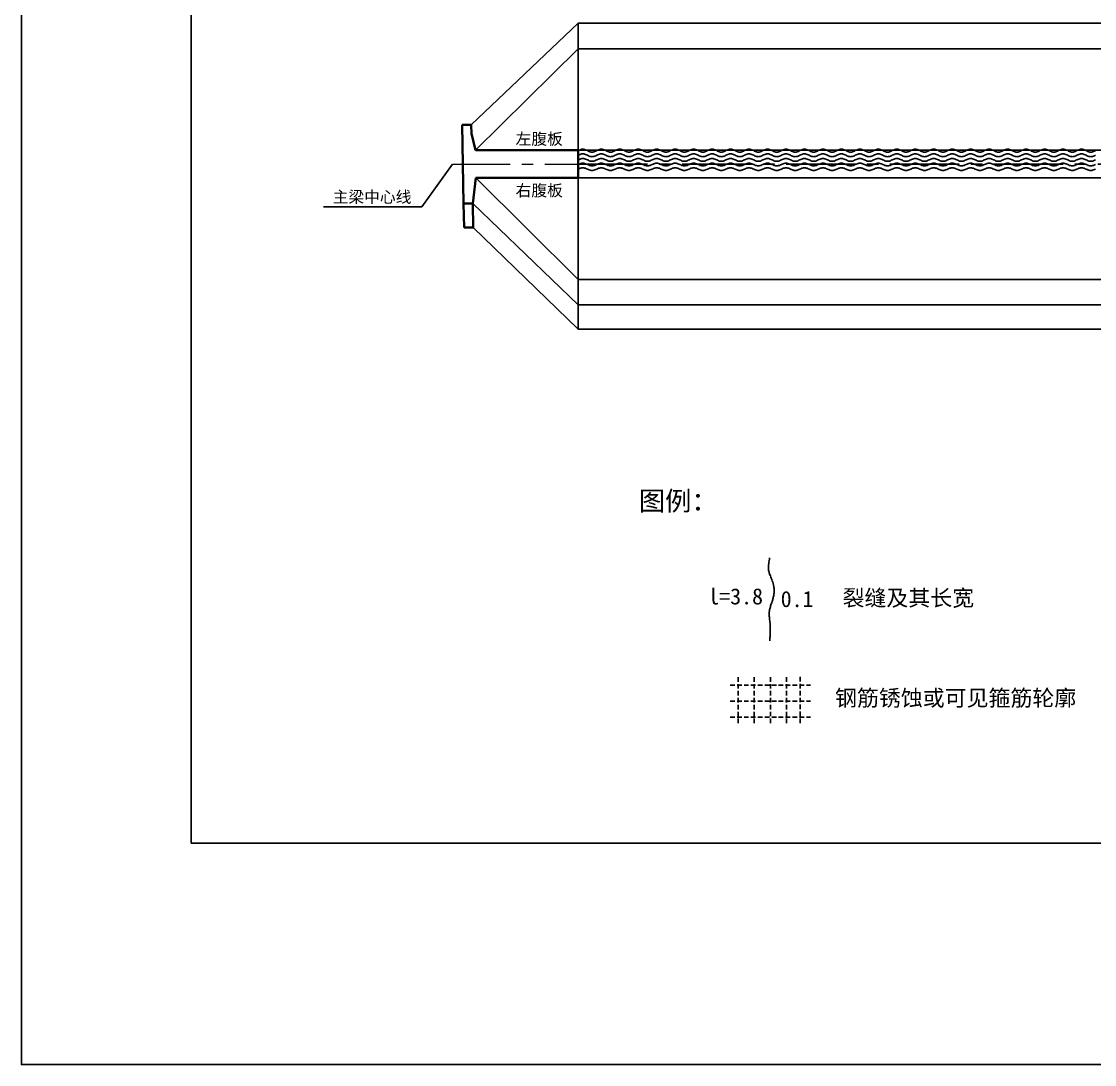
# Model space of a CAD drawing. Header units: millimetres. Extents: x -37 to 615, y -48 to 413.
# Drawn here: x -36.8 to 195.6, y -47.9 to 178 of the extents above; entities that cross this region are included whole.
import ezdxf

# ---------------------------------------------------------------- set-up
doc = ezdxf.new("R2010")
doc.units = ezdxf.units.MM
for name, pattern in [('CENTER', [2, 1.25, -0.25, 0.25, -0.25]), ('CENTER2', [1.125, 0.75, -0.125, 0.125, -0.125]), ('DASHED', [0.75, 0.5, -0.25])]:
    doc.linetypes.add(name, pattern=pattern)
doc.layers.add('图层1', color=7, linetype='Continuous')
doc.layers.add('轮廓', color=3, linetype='Continuous')
doc.layers.add('虚线', color=7, linetype='Continuous', lineweight=30)
doc.styles.get("Standard").update_dxf_attribs({"font": ''})
doc.styles.get('Standard').set_extended_font_data('SimSun')

msp = doc.modelspace()

# ---------------------------------------------------------------- linework, layer by layer
at = {"color": 0, "linetype": 'ByBlock'}
for p, q in [((0, 0), (0, 364.85)), ((529.17, 0), (0, 0))]:
    msp.add_line(p, q, dxfattribs=at)
at = {"color": 0}
for p, q in [((60.65, 155.59), (83.82, 177.59)), ((83.82, 177.59), (83.82, 111.34)), ((83.82, 177.59), (483.82, 177.59)), ((61.57, 150.08), (83.82, 172.09)), ((83.82, 172.09), (483.82, 172.09)), ((83.82, 150.09), (483.82, 150.09)), ((56.57, 147.09), (49.96, 137.83)), ((61.64, 144.09), (83.82, 122.09)), ((83.82, 144.09), (483.82, 144.09)), ((49.96, 137.83), (28.63, 137.83)), ((60.99, 138.59), (83.82, 116.59)), ((61.09, 133.34), (83.82, 111.34)), ((83.82, 122.09), (483.82, 122.09)), ((83.82, 116.59), (483.82, 116.59)), ((83.82, 111.34), (483.82, 111.34))]:
    msp.add_line(p, q, dxfattribs=at)
at = {"color": 1, "linetype": 'CENTER2', "ltscale": 20}
msp.add_line((83.82, 147.09), (483.82, 147.09), dxfattribs=at)
at = {"color": 1, "linetype": 'DASHED', "ltscale": 2}
for p, q in [((118.45, 35.99), (118.45, 25.55)), ((118.45, 35.99), (118.45, 25.55)), ((121.93, 35.99), (121.93, 25.55)), ((121.93, 35.99), (121.93, 25.55)), ((125.41, 35.99), (125.41, 25.55)), ((125.41, 35.99), (125.41, 25.55)), ((128.89, 35.99), (128.89, 25.55)), ((128.89, 35.99), (128.89, 25.55)), ((131.87, 36.02), (131.87, 25.57)), ((131.87, 36.02), (131.87, 25.57)), ((116.71, 34.25), (134.11, 34.25)), ((116.71, 34.25), (134.11, 34.25)), ((116.71, 30.77), (134.11, 30.77)), ((116.71, 30.77), (134.11, 30.77)), ((116.71, 27.29), (134.11, 27.29)), ((116.71, 27.29), (134.11, 27.29))]:
    msp.add_line(p, q, dxfattribs=at)
at = {"color": 3, "linetype": 'ByBlock'}
msp.add_lwpolyline([(-36.77, 413.19), (615.38, 413.19), (615.38, -47.93), (-36.77, -47.93)], close=True, dxfattribs=at)
at = {"color": 7}
for points in [[(83.8, 150), (84, 150.09), (84.2, 150.18), (84.4, 150.24), (84.6, 150.29), (84.8, 150.3), (85, 150.29), (85.2, 150.24), (85.4, 150.18), (85.6, 150.09), (85.8, 150), (86, 149.91), (86.2, 149.82), (86.4, 149.76), (86.6, 149.71), (86.8, 149.7), (87, 149.71), (87.2, 149.76), (87.4, 149.82), (87.6, 149.91), (87.8, 150), (88, 150.09), (88.2, 150.18), (88.4, 150.24), (88.6, 150.29), (88.8, 150.3), (89, 150.29), (89.2, 150.24), (89.4, 150.18), (89.6, 150.09), (89.8, 150), (90, 149.91), (90.2, 149.82), (90.4, 149.76), (90.6, 149.71), (90.8, 149.7), (91, 149.71), (91.2, 149.76), (91.4, 149.82), (91.6, 149.91), (91.8, 150), (92, 150.09), (92.2, 150.18), (92.4, 150.24), (92.6, 150.29), (92.8, 150.3), (93, 150.29), (93.2, 150.24), (93.4, 150.18), (93.6, 150.09), (93.8, 150), (94, 149.91), (94.2, 149.82), (94.4, 149.76), (94.6, 149.71), (94.8, 149.7), (95, 149.71), (95.2, 149.76), (95.4, 149.82), (95.6, 149.91), (95.8, 150), (96, 150.09), (96.2, 150.18), (96.4, 150.24), (96.6, 150.29), (96.8, 150.3), (97, 150.29), (97.2, 150.24), (97.4, 150.18), (97.6, 150.09), (97.8, 150), (98, 149.91), (98.2, 149.82), (98.4, 149.76), (98.6, 149.71), (98.8, 149.7), (99, 149.71), (99.2, 149.76), (99.4, 149.82), (99.6, 149.91), (99.8, 150), (100, 150.09), (100.2, 150.18), (100.4, 150.24), (100.6, 150.29), (100.8, 150.3), (101, 150.29), (101.2, 150.24), (101.4, 150.18), (101.6, 150.09), (101.8, 150), (102, 149.91), (102.2, 149.82), (102.4, 149.76), (102.6, 149.71), (102.8, 149.7), (103, 149.71), (103.2, 149.76), (103.4, 149.82), (103.6, 149.91), (103.8, 150), (104, 150.09), (104.2, 150.18), (104.4, 150.24), (104.6, 150.29), (104.8, 150.3), (105, 150.29), (105.2, 150.24), (105.4, 150.18), (105.6, 150.09), (105.8, 150), (106, 149.91), (106.2, 149.82), (106.4, 149.76), (106.6, 149.71), (106.8, 149.7), (107, 149.71), (107.2, 149.76), (107.4, 149.82), (107.6, 149.91), (107.8, 150), (108, 150.09), (108.2, 150.18), (108.4, 150.24), (108.6, 150.29), (108.8, 150.3), (109, 150.29), (109.2, 150.24), (109.4, 150.18), (109.6, 150.09), (109.8, 150), (110, 149.91), (110.2, 149.82), (110.4, 149.76), (110.6, 149.71), (110.8, 149.7), (111, 149.71), (111.2, 149.76), (111.4, 149.82), (111.6, 149.91), (111.8, 150), (112, 150.09), (112.2, 150.18), (112.4, 150.24), (112.6, 150.29), (112.8, 150.3), (113, 150.29), (113.2, 150.24), (113.4, 150.18), (113.6, 150.09), (113.8, 150), (114, 149.91), (114.2, 149.82), (114.4, 149.76), (114.6, 149.71), (114.8, 149.7), (115, 149.71), (115.2, 149.76), (115.4, 149.82), (115.6, 149.91), (115.8, 150), (116, 150.09), (116.2, 150.18), (116.4, 150.24), (116.6, 150.29), (116.8, 150.3), (117, 150.29), (117.2, 150.24), (117.4, 150.18), (117.6, 150.09), (117.8, 150), (118, 149.91), (118.2, 149.82), (118.4, 149.76), (118.6, 149.71), (118.8, 149.7), (119, 149.71), (119.2, 149.76), (119.4, 149.82), (119.6, 149.91), (119.8, 150), (120, 150.09), (120.2, 150.18), (120.4, 150.24), (120.6, 150.29), (120.8, 150.3), (121, 150.29), (121.2, 150.24), (121.4, 150.18), (121.6, 150.09), (121.8, 150), (122, 149.91), (122.2, 149.82), (122.4, 149.76), (122.6, 149.71), (122.8, 149.7), (123, 149.71), (123.2, 149.76), (123.4, 149.82), (123.6, 149.91), (123.8, 150), (124, 150.09), (124.2, 150.18), (124.4, 150.24), (124.6, 150.29), (124.8, 150.3), (125, 150.29), (125.2, 150.24), (125.4, 150.18), (125.6, 150.09), (125.8, 150), (126, 149.91), (126.2, 149.82), (126.4, 149.76), (126.6, 149.71), (126.8, 149.7), (127, 149.71), (127.2, 149.76), (127.4, 149.82), (127.6, 149.91), (127.8, 150), (128, 150.09), (128.2, 150.18), (128.4, 150.24), (128.6, 150.29), (128.8, 150.3), (129, 150.29), (129.2, 150.24), (129.4, 150.18), (129.6, 150.09), (129.8, 150), (130, 149.91), (130.2, 149.82), (130.4, 149.76), (130.6, 149.71), (130.8, 149.7), (131, 149.71), (131.2, 149.76), (131.4, 149.82), (131.6, 149.91), (131.8, 150), (132, 150.09), (132.2, 150.18), (132.4, 150.24), (132.6, 150.29), (132.8, 150.3), (133, 150.29), (133.2, 150.24), (133.4, 150.18), (133.6, 150.09), (133.8, 150), (134, 149.91), (134.2, 149.82), (134.4, 149.76), (134.6, 149.71), (134.8, 149.7), (135, 149.71), (135.2, 149.76), (135.4, 149.82), (135.6, 149.91), (135.8, 150), (136, 150.09), (136.2, 150.18), (136.4, 150.24), (136.6, 150.29), (136.8, 150.3), (137, 150.29), (137.2, 150.24), (137.4, 150.18), (137.6, 150.09), (137.8, 150), (138, 149.91), (138.2, 149.82), (138.4, 149.76), (138.6, 149.71), (138.8, 149.7), (139, 149.71), (139.2, 149.76), (139.4, 149.82), (139.6, 149.91), (139.8, 150), (140, 150.09), (140.2, 150.18), (140.4, 150.24), (140.6, 150.29), (140.8, 150.3), (141, 150.29), (141.2, 150.24), (141.4, 150.18), (141.6, 150.09), (141.8, 150), (142, 149.91), (142.2, 149.82), (142.4, 149.76), (142.6, 149.71), (142.8, 149.7), (143, 149.71), (143.2, 149.76), (143.4, 149.82), (143.6, 149.91), (143.8, 150), (144, 150.09), (144.2, 150.18), (144.4, 150.24), (144.6, 150.29), (144.8, 150.3), (145, 150.29), (145.2, 150.24), (145.4, 150.18), (145.6, 150.09), (145.8, 150), (146, 149.91), (146.2, 149.82), (146.4, 149.76), (146.6, 149.71), (146.8, 149.7), (147, 149.71), (147.2, 149.76), (147.4, 149.82), (147.6, 149.91), (147.8, 150), (148, 150.09), (148.2, 150.18), (148.4, 150.24), (148.6, 150.29), (148.8, 150.3), (149, 150.29), (149.2, 150.24), (149.4, 150.18), (149.6, 150.09), (149.8, 150), (150, 149.91), (150.2, 149.82), (150.4, 149.76), (150.6, 149.71), (150.8, 149.7), (151, 149.71), (151.2, 149.76), (151.4, 149.82), (151.6, 149.91), (151.8, 150), (152, 150.09), (152.2, 150.18), (152.4, 150.24), (152.6, 150.29), (152.8, 150.3), (153, 150.29), (153.2, 150.24), (153.4, 150.18), (153.6, 150.09), (153.8, 150), (154, 149.91), (154.2, 149.82), (154.4, 149.76), (154.6, 149.71), (154.8, 149.7), (155, 149.71), (155.2, 149.76), (155.4, 149.82), (155.6, 149.91), (155.8, 150), (156, 150.09), (156.2, 150.18), (156.4, 150.24), (156.6, 150.29), (156.8, 150.3), (157, 150.29), (157.2, 150.24), (157.4, 150.18), (157.6, 150.09), (157.8, 150), (158, 149.91), (158.2, 149.82), (158.4, 149.76), (158.6, 149.71), (158.8, 149.7), (159, 149.71), (159.2, 149.76), (159.4, 149.82), (159.6, 149.91), (159.8, 150), (160, 150.09), (160.2, 150.18), (160.4, 150.24), (160.6, 150.29), (160.8, 150.3), (161, 150.29), (161.2, 150.24), (161.4, 150.18), (161.6, 150.09), (161.8, 150), (162, 149.91), (162.2, 149.82), (162.4, 149.76), (162.6, 149.71), (162.8, 149.7), (163, 149.71), (163.2, 149.76), (163.4, 149.82), (163.6, 149.91), (163.8, 150), (164, 150.09), (164.2, 150.18), (164.4, 150.24), (164.6, 150.29), (164.8, 150.3), (165, 150.29), (165.2, 150.24), (165.4, 150.18), (165.6, 150.09), (165.8, 150), (166, 149.91), (166.2, 149.82), (166.4, 149.76), (166.6, 149.71), (166.8, 149.7), (167, 149.71), (167.2, 149.76), (167.4, 149.82), (167.6, 149.91), (167.8, 150), (168, 150.09), (168.2, 150.18), (168.4, 150.24), (168.6, 150.29), (168.8, 150.3), (169, 150.29), (169.2, 150.24), (169.4, 150.18), (169.6, 150.09), (169.8, 150), (170, 149.91), (170.2, 149.82), (170.4, 149.76), (170.6, 149.71), (170.8, 149.7), (171, 149.71), (171.2, 149.76), (171.4, 149.82), (171.6, 149.91), (171.8, 150), (172, 150.09), (172.2, 150.18), (172.4, 150.24), (172.6, 150.29), (172.8, 150.3), (173, 150.29), (173.2, 150.24), (173.4, 150.18), (173.6, 150.09), (173.8, 150), (174, 149.91), (174.2, 149.82), (174.4, 149.76), (174.6, 149.71), (174.8, 149.7), (175, 149.71), (175.2, 149.76), (175.4, 149.82), (175.6, 149.91), (175.8, 150), (176, 150.09), (176.2, 150.18), (176.4, 150.24), (176.6, 150.29), (176.8, 150.3), (177, 150.29), (177.2, 150.24), (177.4, 150.18), (177.6, 150.09), (177.8, 150), (178, 149.91), (178.2, 149.82), (178.4, 149.76), (178.6, 149.71), (178.8, 149.7), (179, 149.71), (179.2, 149.76), (179.4, 149.82), (179.6, 149.91), (179.8, 150), (180, 150.09), (180.2, 150.18), (180.4, 150.24), (180.6, 150.29), (180.8, 150.3), (181, 150.29), (181.2, 150.24), (181.4, 150.18), (181.6, 150.09), (181.8, 150), (182, 149.91), (182.2, 149.82), (182.4, 149.76), (182.6, 149.71), (182.8, 149.7), (183, 149.71), (183.2, 149.76), (183.4, 149.82), (183.6, 149.91), (183.8, 150), (184, 150.09), (184.2, 150.18), (184.4, 150.24), (184.6, 150.29), (184.8, 150.3), (185, 150.29), (185.2, 150.24), (185.4, 150.18), (185.6, 150.09), (185.8, 150), (186, 149.91), (186.2, 149.82), (186.4, 149.76), (186.6, 149.71), (186.8, 149.7), (187, 149.71), (187.2, 149.76), (187.4, 149.82), (187.6, 149.91), (187.8, 150), (188, 150.09), (188.2, 150.18), (188.4, 150.24), (188.6, 150.29), (188.8, 150.3), (189, 150.29), (189.2, 150.24), (189.4, 150.18), (189.6, 150.09), (189.8, 150), (190, 149.91), (190.2, 149.82), (190.4, 149.76), (190.6, 149.71), (190.8, 149.7), (191, 149.71), (191.2, 149.76), (191.4, 149.82), (191.6, 149.91), (191.8, 150), (192, 150.09), (192.2, 150.18), (192.4, 150.24), (192.6, 150.29), (192.8, 150.3), (193, 150.29), (193.2, 150.24), (193.4, 150.18), (193.6, 150.09), (193.8, 150), (194, 149.91), (194.2, 149.82), (194.4, 149.76), (194.6, 149.71), (194.8, 149.7), (195, 149.71), (195.2, 149.76), (195.4, 149.82), (195.6, 149.91), (195.8, 150)], [(83.8, 149), (84, 149.09), (84.2, 149.18), (84.4, 149.24), (84.6, 149.29), (84.8, 149.3), (85, 149.29), (85.2, 149.24), (85.4, 149.18), (85.6, 149.09), (85.8, 149), (86, 148.91), (86.2, 148.82), (86.4, 148.76), (86.6, 148.71), (86.8, 148.7), (87, 148.71), (87.2, 148.76), (87.4, 148.82), (87.6, 148.91), (87.8, 149), (88, 149.09), (88.2, 149.18), (88.4, 149.24), (88.6, 149.29), (88.8, 149.3), (89, 149.29), (89.2, 149.24), (89.4, 149.18), (89.6, 149.09), (89.8, 149), (90, 148.91), (90.2, 148.82), (90.4, 148.76), (90.6, 148.71), (90.8, 148.7), (91, 148.71), (91.2, 148.76), (91.4, 148.82), (91.6, 148.91), (91.8, 149), (92, 149.09), (92.2, 149.18), (92.4, 149.24), (92.6, 149.29), (92.8, 149.3), (93, 149.29), (93.2, 149.24), (93.4, 149.18), (93.6, 149.09), (93.8, 149), (94, 148.91), (94.2, 148.82), (94.4, 148.76), (94.6, 148.71), (94.8, 148.7), (95, 148.71), (95.2, 148.76), (95.4, 148.82), (95.6, 148.91), (95.8, 149), (96, 149.09), (96.2, 149.18), (96.4, 149.24), (96.6, 149.29), (96.8, 149.3), (97, 149.29), (97.2, 149.24), (97.4, 149.18), (97.6, 149.09), (97.8, 149), (98, 148.91), (98.2, 148.82), (98.4, 148.76), (98.6, 148.71), (98.8, 148.7), (99, 148.71), (99.2, 148.76), (99.4, 148.82), (99.6, 148.91), (99.8, 149), (100, 149.09), (100.2, 149.18), (100.4, 149.24), (100.6, 149.29), (100.8, 149.3), (101, 149.29), (101.2, 149.24), (101.4, 149.18), (101.6, 149.09), (101.8, 149), (102, 148.91), (102.2, 148.82), (102.4, 148.76), (102.6, 148.71), (102.8, 148.7), (103, 148.71), (103.2, 148.76), (103.4, 148.82), (103.6, 148.91), (103.8, 149), (104, 149.09), (104.2, 149.18), (104.4, 149.24), (104.6, 149.29), (104.8, 149.3), (105, 149.29), (105.2, 149.24), (105.4, 149.18), (105.6, 149.09), (105.8, 149), (106, 148.91), (106.2, 148.82), (106.4, 148.76), (106.6, 148.71), (106.8, 148.7), (107, 148.71), (107.2, 148.76), (107.4, 148.82), (107.6, 148.91), (107.8, 149), (108, 149.09), (108.2, 149.18), (108.4, 149.24), (108.6, 149.29), (108.8, 149.3), (109, 149.29), (109.2, 149.24), (109.4, 149.18), (109.6, 149.09), (109.8, 149), (110, 148.91), (110.2, 148.82), (110.4, 148.76), (110.6, 148.71), (110.8, 148.7), (111, 148.71), (111.2, 148.76), (111.4, 148.82), (111.6, 148.91), (111.8, 149), (112, 149.09), (112.2, 149.18), (112.4, 149.24), (112.6, 149.29), (112.8, 149.3), (113, 149.29), (113.2, 149.24), (113.4, 149.18), (113.6, 149.09), (113.8, 149), (114, 148.91), (114.2, 148.82), (114.4, 148.76), (114.6, 148.71), (114.8, 148.7), (115, 148.71), (115.2, 148.76), (115.4, 148.82), (115.6, 148.91), (115.8, 149), (116, 149.09), (116.2, 149.18), (116.4, 149.24), (116.6, 149.29), (116.8, 149.3), (117, 149.29), (117.2, 149.24), (117.4, 149.18), (117.6, 149.09), (117.8, 149), (118, 148.91), (118.2, 148.82), (118.4, 148.76), (118.6, 148.71), (118.8, 148.7), (119, 148.71), (119.2, 148.76), (119.4, 148.82), (119.6, 148.91), (119.8, 149), (120, 149.09), (120.2, 149.18), (120.4, 149.24), (120.6, 149.29), (120.8, 149.3), (121, 149.29), (121.2, 149.24), (121.4, 149.18), (121.6, 149.09), (121.8, 149), (122, 148.91), (122.2, 148.82), (122.4, 148.76), (122.6, 148.71), (122.8, 148.7), (123, 148.71), (123.2, 148.76), (123.4, 148.82), (123.6, 148.91), (123.8, 149), (124, 149.09), (124.2, 149.18), (124.4, 149.24), (124.6, 149.29), (124.8, 149.3), (125, 149.29), (125.2, 149.24), (125.4, 149.18), (125.6, 149.09), (125.8, 149), (126, 148.91), (126.2, 148.82), (126.4, 148.76), (126.6, 148.71), (126.8, 148.7), (127, 148.71), (127.2, 148.76), (127.4, 148.82), (127.6, 148.91), (127.8, 149), (128, 149.09), (128.2, 149.18), (128.4, 149.24), (128.6, 149.29), (128.8, 149.3), (129, 149.29), (129.2, 149.24), (129.4, 149.18), (129.6, 149.09), (129.8, 149), (130, 148.91), (130.2, 148.82), (130.4, 148.76), (130.6, 148.71), (130.8, 148.7), (131, 148.71), (131.2, 148.76), (131.4, 148.82), (131.6, 148.91), (131.8, 149), (132, 149.09), (132.2, 149.18), (132.4, 149.24), (132.6, 149.29), (132.8, 149.3), (133, 149.29), (133.2, 149.24), (133.4, 149.18), (133.6, 149.09), (133.8, 149), (134, 148.91), (134.2, 148.82), (134.4, 148.76), (134.6, 148.71), (134.8, 148.7), (135, 148.71), (135.2, 148.76), (135.4, 148.82), (135.6, 148.91), (135.8, 149), (136, 149.09), (136.2, 149.18), (136.4, 149.24), (136.6, 149.29), (136.8, 149.3), (137, 149.29), (137.2, 149.24), (137.4, 149.18), (137.6, 149.09), (137.8, 149), (138, 148.91), (138.2, 148.82), (138.4, 148.76), (138.6, 148.71), (138.8, 148.7), (139, 148.71), (139.2, 148.76), (139.4, 148.82), (139.6, 148.91), (139.8, 149), (140, 149.09), (140.2, 149.18), (140.4, 149.24), (140.6, 149.29), (140.8, 149.3), (141, 149.29), (141.2, 149.24), (141.4, 149.18), (141.6, 149.09), (141.8, 149), (142, 148.91), (142.2, 148.82), (142.4, 148.76), (142.6, 148.71), (142.8, 148.7), (143, 148.71), (143.2, 148.76), (143.4, 148.82), (143.6, 148.91), (143.8, 149), (144, 149.09), (144.2, 149.18), (144.4, 149.24), (144.6, 149.29), (144.8, 149.3), (145, 149.29), (145.2, 149.24), (145.4, 149.18), (145.6, 149.09), (145.8, 149), (146, 148.91), (146.2, 148.82), (146.4, 148.76), (146.6, 148.71), (146.8, 148.7), (147, 148.71), (147.2, 148.76), (147.4, 148.82), (147.6, 148.91), (147.8, 149), (148, 149.09), (148.2, 149.18), (148.4, 149.24), (148.6, 149.29), (148.8, 149.3), (149, 149.29), (149.2, 149.24), (149.4, 149.18), (149.6, 149.09), (149.8, 149), (150, 148.91), (150.2, 148.82), (150.4, 148.76), (150.6, 148.71), (150.8, 148.7), (151, 148.71), (151.2, 148.76), (151.4, 148.82), (151.6, 148.91), (151.8, 149), (152, 149.09), (152.2, 149.18), (152.4, 149.24), (152.6, 149.29), (152.8, 149.3), (153, 149.29), (153.2, 149.24), (153.4, 149.18), (153.6, 149.09), (153.8, 149), (154, 148.91), (154.2, 148.82), (154.4, 148.76), (154.6, 148.71), (154.8, 148.7), (155, 148.71), (155.2, 148.76), (155.4, 148.82), (155.6, 148.91), (155.8, 149), (156, 149.09), (156.2, 149.18), (156.4, 149.24), (156.6, 149.29), (156.8, 149.3), (157, 149.29), (157.2, 149.24), (157.4, 149.18), (157.6, 149.09), (157.8, 149), (158, 148.91), (158.2, 148.82), (158.4, 148.76), (158.6, 148.71), (158.8, 148.7), (159, 148.71), (159.2, 148.76), (159.4, 148.82), (159.6, 148.91), (159.8, 149), (160, 149.09), (160.2, 149.18), (160.4, 149.24), (160.6, 149.29), (160.8, 149.3), (161, 149.29), (161.2, 149.24), (161.4, 149.18), (161.6, 149.09), (161.8, 149), (162, 148.91), (162.2, 148.82), (162.4, 148.76), (162.6, 148.71), (162.8, 148.7), (163, 148.71), (163.2, 148.76), (163.4, 148.82), (163.6, 148.91), (163.8, 149), (164, 149.09), (164.2, 149.18), (164.4, 149.24), (164.6, 149.29), (164.8, 149.3), (165, 149.29), (165.2, 149.24), (165.4, 149.18), (165.6, 149.09), (165.8, 149), (166, 148.91), (166.2, 148.82), (166.4, 148.76), (166.6, 148.71), (166.8, 148.7), (167, 148.71), (167.2, 148.76), (167.4, 148.82), (167.6, 148.91), (167.8, 149), (168, 149.09), (168.2, 149.18), (168.4, 149.24), (168.6, 149.29), (168.8, 149.3), (169, 149.29), (169.2, 149.24), (169.4, 149.18), (169.6, 149.09), (169.8, 149), (170, 148.91), (170.2, 148.82), (170.4, 148.76), (170.6, 148.71), (170.8, 148.7), (171, 148.71), (171.2, 148.76), (171.4, 148.82), (171.6, 148.91), (171.8, 149), (172, 149.09), (172.2, 149.18), (172.4, 149.24), (172.6, 149.29), (172.8, 149.3), (173, 149.29), (173.2, 149.24), (173.4, 149.18), (173.6, 149.09), (173.8, 149), (174, 148.91), (174.2, 148.82), (174.4, 148.76), (174.6, 148.71), (174.8, 148.7), (175, 148.71), (175.2, 148.76), (175.4, 148.82), (175.6, 148.91), (175.8, 149), (176, 149.09), (176.2, 149.18), (176.4, 149.24), (176.6, 149.29), (176.8, 149.3), (177, 149.29), (177.2, 149.24), (177.4, 149.18), (177.6, 149.09), (177.8, 149), (178, 148.91), (178.2, 148.82), (178.4, 148.76), (178.6, 148.71), (178.8, 148.7), (179, 148.71), (179.2, 148.76), (179.4, 148.82), (179.6, 148.91), (179.8, 149), (180, 149.09), (180.2, 149.18), (180.4, 149.24), (180.6, 149.29), (180.8, 149.3), (181, 149.29), (181.2, 149.24), (181.4, 149.18), (181.6, 149.09), (181.8, 149), (182, 148.91), (182.2, 148.82), (182.4, 148.76), (182.6, 148.71), (182.8, 148.7), (183, 148.71), (183.2, 148.76), (183.4, 148.82), (183.6, 148.91), (183.8, 149), (184, 149.09), (184.2, 149.18), (184.4, 149.24), (184.6, 149.29), (184.8, 149.3), (185, 149.29), (185.2, 149.24), (185.4, 149.18), (185.6, 149.09), (185.8, 149), (186, 148.91), (186.2, 148.82), (186.4, 148.76), (186.6, 148.71), (186.8, 148.7), (187, 148.71), (187.2, 148.76), (187.4, 148.82), (187.6, 148.91), (187.8, 149), (188, 149.09), (188.2, 149.18), (188.4, 149.24), (188.6, 149.29), (188.8, 149.3), (189, 149.29), (189.2, 149.24), (189.4, 149.18), (189.6, 149.09), (189.8, 149), (190, 148.91), (190.2, 148.82), (190.4, 148.76), (190.6, 148.71), (190.8, 148.7), (191, 148.71), (191.2, 148.76), (191.4, 148.82), (191.6, 148.91), (191.8, 149), (192, 149.09), (192.2, 149.18), (192.4, 149.24), (192.6, 149.29), (192.8, 149.3), (193, 149.29), (193.2, 149.24), (193.4, 149.18), (193.6, 149.09), (193.8, 149), (194, 148.91), (194.2, 148.82), (194.4, 148.76), (194.6, 148.71), (194.8, 148.7), (195, 148.71), (195.2, 148.76), (195.4, 148.82), (195.6, 148.91), (195.8, 149)], [(83.8, 148), (84, 148.09), (84.2, 148.18), (84.4, 148.24), (84.6, 148.29), (84.8, 148.3), (85, 148.29), (85.2, 148.24), (85.4, 148.18), (85.6, 148.09), (85.8, 148), (86, 147.91), (86.2, 147.82), (86.4, 147.76), (86.6, 147.71), (86.8, 147.7), (87, 147.71), (87.2, 147.76), (87.4, 147.82), (87.6, 147.91), (87.8, 148), (88, 148.09), (88.2, 148.18), (88.4, 148.24), (88.6, 148.29), (88.8, 148.3), (89, 148.29), (89.2, 148.24), (89.4, 148.18), (89.6, 148.09), (89.8, 148), (90, 147.91), (90.2, 147.82), (90.4, 147.76), (90.6, 147.71), (90.8, 147.7), (91, 147.71), (91.2, 147.76), (91.4, 147.82), (91.6, 147.91), (91.8, 148), (92, 148.09), (92.2, 148.18), (92.4, 148.24), (92.6, 148.29), (92.8, 148.3), (93, 148.29), (93.2, 148.24), (93.4, 148.18), (93.6, 148.09), (93.8, 148), (94, 147.91), (94.2, 147.82), (94.4, 147.76), (94.6, 147.71), (94.8, 147.7), (95, 147.71), (95.2, 147.76), (95.4, 147.82), (95.6, 147.91), (95.8, 148), (96, 148.09), (96.2, 148.18), (96.4, 148.24), (96.6, 148.29), (96.8, 148.3), (97, 148.29), (97.2, 148.24), (97.4, 148.18), (97.6, 148.09), (97.8, 148), (98, 147.91), (98.2, 147.82), (98.4, 147.76), (98.6, 147.71), (98.8, 147.7), (99, 147.71), (99.2, 147.76), (99.4, 147.82), (99.6, 147.91), (99.8, 148), (100, 148.09), (100.2, 148.18), (100.4, 148.24), (100.6, 148.29), (100.8, 148.3), (101, 148.29), (101.2, 148.24), (101.4, 148.18), (101.6, 148.09), (101.8, 148), (102, 147.91), (102.2, 147.82), (102.4, 147.76), (102.6, 147.71), (102.8, 147.7), (103, 147.71), (103.2, 147.76), (103.4, 147.82), (103.6, 147.91), (103.8, 148), (104, 148.09), (104.2, 148.18), (104.4, 148.24), (104.6, 148.29), (104.8, 148.3), (105, 148.29), (105.2, 148.24), (105.4, 148.18), (105.6, 148.09), (105.8, 148), (106, 147.91), (106.2, 147.82), (106.4, 147.76), (106.6, 147.71), (106.8, 147.7), (107, 147.71), (107.2, 147.76), (107.4, 147.82), (107.6, 147.91), (107.8, 148), (108, 148.09), (108.2, 148.18), (108.4, 148.24), (108.6, 148.29), (108.8, 148.3), (109, 148.29), (109.2, 148.24), (109.4, 148.18), (109.6, 148.09), (109.8, 148), (110, 147.91), (110.2, 147.82), (110.4, 147.76), (110.6, 147.71), (110.8, 147.7), (111, 147.71), (111.2, 147.76), (111.4, 147.82), (111.6, 147.91), (111.8, 148), (112, 148.09), (112.2, 148.18), (112.4, 148.24), (112.6, 148.29), (112.8, 148.3), (113, 148.29), (113.2, 148.24), (113.4, 148.18), (113.6, 148.09), (113.8, 148), (114, 147.91), (114.2, 147.82), (114.4, 147.76), (114.6, 147.71), (114.8, 147.7), (115, 147.71), (115.2, 147.76), (115.4, 147.82), (115.6, 147.91), (115.8, 148), (116, 148.09), (116.2, 148.18), (116.4, 148.24), (116.6, 148.29), (116.8, 148.3), (117, 148.29), (117.2, 148.24), (117.4, 148.18), (117.6, 148.09), (117.8, 148), (118, 147.91), (118.2, 147.82), (118.4, 147.76), (118.6, 147.71), (118.8, 147.7), (119, 147.71), (119.2, 147.76), (119.4, 147.82), (119.6, 147.91), (119.8, 148), (120, 148.09), (120.2, 148.18), (120.4, 148.24), (120.6, 148.29), (120.8, 148.3), (121, 148.29), (121.2, 148.24), (121.4, 148.18), (121.6, 148.09), (121.8, 148), (122, 147.91), (122.2, 147.82), (122.4, 147.76), (122.6, 147.71), (122.8, 147.7), (123, 147.71), (123.2, 147.76), (123.4, 147.82), (123.6, 147.91), (123.8, 148), (124, 148.09), (124.2, 148.18), (124.4, 148.24), (124.6, 148.29), (124.8, 148.3), (125, 148.29), (125.2, 148.24), (125.4, 148.18), (125.6, 148.09), (125.8, 148), (126, 147.91), (126.2, 147.82), (126.4, 147.76), (126.6, 147.71), (126.8, 147.7), (127, 147.71), (127.2, 147.76), (127.4, 147.82), (127.6, 147.91), (127.8, 148), (128, 148.09), (128.2, 148.18), (128.4, 148.24), (128.6, 148.29), (128.8, 148.3), (129, 148.29), (129.2, 148.24), (129.4, 148.18), (129.6, 148.09), (129.8, 148), (130, 147.91), (130.2, 147.82), (130.4, 147.76), (130.6, 147.71), (130.8, 147.7), (131, 147.71), (131.2, 147.76), (131.4, 147.82), (131.6, 147.91), (131.8, 148), (132, 148.09), (132.2, 148.18), (132.4, 148.24), (132.6, 148.29), (132.8, 148.3), (133, 148.29), (133.2, 148.24), (133.4, 148.18), (133.6, 148.09), (133.8, 148), (134, 147.91), (134.2, 147.82), (134.4, 147.76), (134.6, 147.71), (134.8, 147.7), (135, 147.71), (135.2, 147.76), (135.4, 147.82), (135.6, 147.91), (135.8, 148), (136, 148.09), (136.2, 148.18), (136.4, 148.24), (136.6, 148.29), (136.8, 148.3), (137, 148.29), (137.2, 148.24), (137.4, 148.18), (137.6, 148.09), (137.8, 148), (138, 147.91), (138.2, 147.82), (138.4, 147.76), (138.6, 147.71), (138.8, 147.7), (139, 147.71), (139.2, 147.76), (139.4, 147.82), (139.6, 147.91), (139.8, 148), (140, 148.09), (140.2, 148.18), (140.4, 148.24), (140.6, 148.29), (140.8, 148.3), (141, 148.29), (141.2, 148.24), (141.4, 148.18), (141.6, 148.09), (141.8, 148), (142, 147.91), (142.2, 147.82), (142.4, 147.76), (142.6, 147.71), (142.8, 147.7), (143, 147.71), (143.2, 147.76), (143.4, 147.82), (143.6, 147.91), (143.8, 148), (144, 148.09), (144.2, 148.18), (144.4, 148.24), (144.6, 148.29), (144.8, 148.3), (145, 148.29), (145.2, 148.24), (145.4, 148.18), (145.6, 148.09), (145.8, 148), (146, 147.91), (146.2, 147.82), (146.4, 147.76), (146.6, 147.71), (146.8, 147.7), (147, 147.71), (147.2, 147.76), (147.4, 147.82), (147.6, 147.91), (147.8, 148), (148, 148.09), (148.2, 148.18), (148.4, 148.24), (148.6, 148.29), (148.8, 148.3), (149, 148.29), (149.2, 148.24), (149.4, 148.18), (149.6, 148.09), (149.8, 148), (150, 147.91), (150.2, 147.82), (150.4, 147.76), (150.6, 147.71), (150.8, 147.7), (151, 147.71), (151.2, 147.76), (151.4, 147.82), (151.6, 147.91), (151.8, 148), (152, 148.09), (152.2, 148.18), (152.4, 148.24), (152.6, 148.29), (152.8, 148.3), (153, 148.29), (153.2, 148.24), (153.4, 148.18), (153.6, 148.09), (153.8, 148), (154, 147.91), (154.2, 147.82), (154.4, 147.76), (154.6, 147.71), (154.8, 147.7), (155, 147.71), (155.2, 147.76), (155.4, 147.82), (155.6, 147.91), (155.8, 148), (156, 148.09), (156.2, 148.18), (156.4, 148.24), (156.6, 148.29), (156.8, 148.3), (157, 148.29), (157.2, 148.24), (157.4, 148.18), (157.6, 148.09), (157.8, 148), (158, 147.91), (158.2, 147.82), (158.4, 147.76), (158.6, 147.71), (158.8, 147.7), (159, 147.71), (159.2, 147.76), (159.4, 147.82), (159.6, 147.91), (159.8, 148), (160, 148.09), (160.2, 148.18), (160.4, 148.24), (160.6, 148.29), (160.8, 148.3), (161, 148.29), (161.2, 148.24), (161.4, 148.18), (161.6, 148.09), (161.8, 148), (162, 147.91), (162.2, 147.82), (162.4, 147.76), (162.6, 147.71), (162.8, 147.7), (163, 147.71), (163.2, 147.76), (163.4, 147.82), (163.6, 147.91), (163.8, 148), (164, 148.09), (164.2, 148.18), (164.4, 148.24), (164.6, 148.29), (164.8, 148.3), (165, 148.29), (165.2, 148.24), (165.4, 148.18), (165.6, 148.09), (165.8, 148), (166, 147.91), (166.2, 147.82), (166.4, 147.76), (166.6, 147.71), (166.8, 147.7), (167, 147.71), (167.2, 147.76), (167.4, 147.82), (167.6, 147.91), (167.8, 148), (168, 148.09), (168.2, 148.18), (168.4, 148.24), (168.6, 148.29), (168.8, 148.3), (169, 148.29), (169.2, 148.24), (169.4, 148.18), (169.6, 148.09), (169.8, 148), (170, 147.91), (170.2, 147.82), (170.4, 147.76), (170.6, 147.71), (170.8, 147.7), (171, 147.71), (171.2, 147.76), (171.4, 147.82), (171.6, 147.91), (171.8, 148), (172, 148.09), (172.2, 148.18), (172.4, 148.24), (172.6, 148.29), (172.8, 148.3), (173, 148.29), (173.2, 148.24), (173.4, 148.18), (173.6, 148.09), (173.8, 148), (174, 147.91), (174.2, 147.82), (174.4, 147.76), (174.6, 147.71), (174.8, 147.7), (175, 147.71), (175.2, 147.76), (175.4, 147.82), (175.6, 147.91), (175.8, 148), (176, 148.09), (176.2, 148.18), (176.4, 148.24), (176.6, 148.29), (176.8, 148.3), (177, 148.29), (177.2, 148.24), (177.4, 148.18), (177.6, 148.09), (177.8, 148), (178, 147.91), (178.2, 147.82), (178.4, 147.76), (178.6, 147.71), (178.8, 147.7), (179, 147.71), (179.2, 147.76), (179.4, 147.82), (179.6, 147.91), (179.8, 148), (180, 148.09), (180.2, 148.18), (180.4, 148.24), (180.6, 148.29), (180.8, 148.3), (181, 148.29), (181.2, 148.24), (181.4, 148.18), (181.6, 148.09), (181.8, 148), (182, 147.91), (182.2, 147.82), (182.4, 147.76), (182.6, 147.71), (182.8, 147.7), (183, 147.71), (183.2, 147.76), (183.4, 147.82), (183.6, 147.91), (183.8, 148), (184, 148.09), (184.2, 148.18), (184.4, 148.24), (184.6, 148.29), (184.8, 148.3), (185, 148.29), (185.2, 148.24), (185.4, 148.18), (185.6, 148.09), (185.8, 148), (186, 147.91), (186.2, 147.82), (186.4, 147.76), (186.6, 147.71), (186.8, 147.7), (187, 147.71), (187.2, 147.76), (187.4, 147.82), (187.6, 147.91), (187.8, 148), (188, 148.09), (188.2, 148.18), (188.4, 148.24), (188.6, 148.29), (188.8, 148.3), (189, 148.29), (189.2, 148.24), (189.4, 148.18), (189.6, 148.09), (189.8, 148), (190, 147.91), (190.2, 147.82), (190.4, 147.76), (190.6, 147.71), (190.8, 147.7), (191, 147.71), (191.2, 147.76), (191.4, 147.82), (191.6, 147.91), (191.8, 148), (192, 148.09), (192.2, 148.18), (192.4, 148.24), (192.6, 148.29), (192.8, 148.3), (193, 148.29), (193.2, 148.24), (193.4, 148.18), (193.6, 148.09), (193.8, 148), (194, 147.91), (194.2, 147.82), (194.4, 147.76), (194.6, 147.71), (194.8, 147.7), (195, 147.71), (195.2, 147.76), (195.4, 147.82), (195.6, 147.91), (195.8, 148)], [(83.8, 147), (84, 147.09), (84.2, 147.18), (84.4, 147.24), (84.6, 147.29), (84.8, 147.3), (85, 147.29), (85.2, 147.24), (85.4, 147.18), (85.6, 147.09), (85.8, 147), (86, 146.91), (86.2, 146.82), (86.4, 146.76), (86.6, 146.71), (86.8, 146.7), (87, 146.71), (87.2, 146.76), (87.4, 146.82), (87.6, 146.91), (87.8, 147), (88, 147.09), (88.2, 147.18), (88.4, 147.24), (88.6, 147.29), (88.8, 147.3), (89, 147.29), (89.2, 147.24), (89.4, 147.18), (89.6, 147.09), (89.8, 147), (90, 146.91), (90.2, 146.82), (90.4, 146.76), (90.6, 146.71), (90.8, 146.7), (91, 146.71), (91.2, 146.76), (91.4, 146.82), (91.6, 146.91), (91.8, 147), (92, 147.09), (92.2, 147.18), (92.4, 147.24), (92.6, 147.29), (92.8, 147.3), (93, 147.29), (93.2, 147.24), (93.4, 147.18), (93.6, 147.09), (93.8, 147), (94, 146.91), (94.2, 146.82), (94.4, 146.76), (94.6, 146.71), (94.8, 146.7), (95, 146.71), (95.2, 146.76), (95.4, 146.82), (95.6, 146.91), (95.8, 147), (96, 147.09), (96.2, 147.18), (96.4, 147.24), (96.6, 147.29), (96.8, 147.3), (97, 147.29), (97.2, 147.24), (97.4, 147.18), (97.6, 147.09), (97.8, 147), (98, 146.91), (98.2, 146.82), (98.4, 146.76), (98.6, 146.71), (98.8, 146.7), (99, 146.71), (99.2, 146.76), (99.4, 146.82), (99.6, 146.91), (99.8, 147), (100, 147.09), (100.2, 147.18), (100.4, 147.24), (100.6, 147.29), (100.8, 147.3), (101, 147.29), (101.2, 147.24), (101.4, 147.18), (101.6, 147.09), (101.8, 147), (102, 146.91), (102.2, 146.82), (102.4, 146.76), (102.6, 146.71), (102.8, 146.7), (103, 146.71), (103.2, 146.76), (103.4, 146.82), (103.6, 146.91), (103.8, 147), (104, 147.09), (104.2, 147.18), (104.4, 147.24), (104.6, 147.29), (104.8, 147.3), (105, 147.29), (105.2, 147.24), (105.4, 147.18), (105.6, 147.09), (105.8, 147), (106, 146.91), (106.2, 146.82), (106.4, 146.76), (106.6, 146.71), (106.8, 146.7), (107, 146.71), (107.2, 146.76), (107.4, 146.82), (107.6, 146.91), (107.8, 147), (108, 147.09), (108.2, 147.18), (108.4, 147.24), (108.6, 147.29), (108.8, 147.3), (109, 147.29), (109.2, 147.24), (109.4, 147.18), (109.6, 147.09), (109.8, 147), (110, 146.91), (110.2, 146.82), (110.4, 146.76), (110.6, 146.71), (110.8, 146.7), (111, 146.71), (111.2, 146.76), (111.4, 146.82), (111.6, 146.91), (111.8, 147), (112, 147.09), (112.2, 147.18), (112.4, 147.24), (112.6, 147.29), (112.8, 147.3), (113, 147.29), (113.2, 147.24), (113.4, 147.18), (113.6, 147.09), (113.8, 147), (114, 146.91), (114.2, 146.82), (114.4, 146.76), (114.6, 146.71), (114.8, 146.7), (115, 146.71), (115.2, 146.76), (115.4, 146.82), (115.6, 146.91), (115.8, 147), (116, 147.09), (116.2, 147.18), (116.4, 147.24), (116.6, 147.29), (116.8, 147.3), (117, 147.29), (117.2, 147.24), (117.4, 147.18), (117.6, 147.09), (117.8, 147), (118, 146.91), (118.2, 146.82), (118.4, 146.76), (118.6, 146.71), (118.8, 146.7), (119, 146.71), (119.2, 146.76), (119.4, 146.82), (119.6, 146.91), (119.8, 147), (120, 147.09), (120.2, 147.18), (120.4, 147.24), (120.6, 147.29), (120.8, 147.3), (121, 147.29), (121.2, 147.24), (121.4, 147.18), (121.6, 147.09), (121.8, 147), (122, 146.91), (122.2, 146.82), (122.4, 146.76), (122.6, 146.71), (122.8, 146.7), (123, 146.71), (123.2, 146.76), (123.4, 146.82), (123.6, 146.91), (123.8, 147), (124, 147.09), (124.2, 147.18), (124.4, 147.24), (124.6, 147.29), (124.8, 147.3), (125, 147.29), (125.2, 147.24), (125.4, 147.18), (125.6, 147.09), (125.8, 147), (126, 146.91), (126.2, 146.82), (126.4, 146.76), (126.6, 146.71), (126.8, 146.7), (127, 146.71), (127.2, 146.76), (127.4, 146.82), (127.6, 146.91), (127.8, 147), (128, 147.09), (128.2, 147.18), (128.4, 147.24), (128.6, 147.29), (128.8, 147.3), (129, 147.29), (129.2, 147.24), (129.4, 147.18), (129.6, 147.09), (129.8, 147), (130, 146.91), (130.2, 146.82), (130.4, 146.76), (130.6, 146.71), (130.8, 146.7), (131, 146.71), (131.2, 146.76), (131.4, 146.82), (131.6, 146.91), (131.8, 147), (132, 147.09), (132.2, 147.18), (132.4, 147.24), (132.6, 147.29), (132.8, 147.3), (133, 147.29), (133.2, 147.24), (133.4, 147.18), (133.6, 147.09), (133.8, 147), (134, 146.91), (134.2, 146.82), (134.4, 146.76), (134.6, 146.71), (134.8, 146.7), (135, 146.71), (135.2, 146.76), (135.4, 146.82), (135.6, 146.91), (135.8, 147), (136, 147.09), (136.2, 147.18), (136.4, 147.24), (136.6, 147.29), (136.8, 147.3), (137, 147.29), (137.2, 147.24), (137.4, 147.18), (137.6, 147.09), (137.8, 147), (138, 146.91), (138.2, 146.82), (138.4, 146.76), (138.6, 146.71), (138.8, 146.7), (139, 146.71), (139.2, 146.76), (139.4, 146.82), (139.6, 146.91), (139.8, 147), (140, 147.09), (140.2, 147.18), (140.4, 147.24), (140.6, 147.29), (140.8, 147.3), (141, 147.29), (141.2, 147.24), (141.4, 147.18), (141.6, 147.09), (141.8, 147), (142, 146.91), (142.2, 146.82), (142.4, 146.76), (142.6, 146.71), (142.8, 146.7), (143, 146.71), (143.2, 146.76), (143.4, 146.82), (143.6, 146.91), (143.8, 147), (144, 147.09), (144.2, 147.18), (144.4, 147.24), (144.6, 147.29), (144.8, 147.3), (145, 147.29), (145.2, 147.24), (145.4, 147.18), (145.6, 147.09), (145.8, 147), (146, 146.91), (146.2, 146.82), (146.4, 146.76), (146.6, 146.71), (146.8, 146.7), (147, 146.71), (147.2, 146.76), (147.4, 146.82), (147.6, 146.91), (147.8, 147), (148, 147.09), (148.2, 147.18), (148.4, 147.24), (148.6, 147.29), (148.8, 147.3), (149, 147.29), (149.2, 147.24), (149.4, 147.18), (149.6, 147.09), (149.8, 147), (150, 146.91), (150.2, 146.82), (150.4, 146.76), (150.6, 146.71), (150.8, 146.7), (151, 146.71), (151.2, 146.76), (151.4, 146.82), (151.6, 146.91), (151.8, 147), (152, 147.09), (152.2, 147.18), (152.4, 147.24), (152.6, 147.29), (152.8, 147.3), (153, 147.29), (153.2, 147.24), (153.4, 147.18), (153.6, 147.09), (153.8, 147), (154, 146.91), (154.2, 146.82), (154.4, 146.76), (154.6, 146.71), (154.8, 146.7), (155, 146.71), (155.2, 146.76), (155.4, 146.82), (155.6, 146.91), (155.8, 147), (156, 147.09), (156.2, 147.18), (156.4, 147.24), (156.6, 147.29), (156.8, 147.3), (157, 147.29), (157.2, 147.24), (157.4, 147.18), (157.6, 147.09), (157.8, 147), (158, 146.91), (158.2, 146.82), (158.4, 146.76), (158.6, 146.71), (158.8, 146.7), (159, 146.71), (159.2, 146.76), (159.4, 146.82), (159.6, 146.91), (159.8, 147), (160, 147.09), (160.2, 147.18), (160.4, 147.24), (160.6, 147.29), (160.8, 147.3), (161, 147.29), (161.2, 147.24), (161.4, 147.18), (161.6, 147.09), (161.8, 147), (162, 146.91), (162.2, 146.82), (162.4, 146.76), (162.6, 146.71), (162.8, 146.7), (163, 146.71), (163.2, 146.76), (163.4, 146.82), (163.6, 146.91), (163.8, 147), (164, 147.09), (164.2, 147.18), (164.4, 147.24), (164.6, 147.29), (164.8, 147.3), (165, 147.29), (165.2, 147.24), (165.4, 147.18), (165.6, 147.09), (165.8, 147), (166, 146.91), (166.2, 146.82), (166.4, 146.76), (166.6, 146.71), (166.8, 146.7), (167, 146.71), (167.2, 146.76), (167.4, 146.82), (167.6, 146.91), (167.8, 147), (168, 147.09), (168.2, 147.18), (168.4, 147.24), (168.6, 147.29), (168.8, 147.3), (169, 147.29), (169.2, 147.24), (169.4, 147.18), (169.6, 147.09), (169.8, 147), (170, 146.91), (170.2, 146.82), (170.4, 146.76), (170.6, 146.71), (170.8, 146.7), (171, 146.71), (171.2, 146.76), (171.4, 146.82), (171.6, 146.91), (171.8, 147), (172, 147.09), (172.2, 147.18), (172.4, 147.24), (172.6, 147.29), (172.8, 147.3), (173, 147.29), (173.2, 147.24), (173.4, 147.18), (173.6, 147.09), (173.8, 147), (174, 146.91), (174.2, 146.82), (174.4, 146.76), (174.6, 146.71), (174.8, 146.7), (175, 146.71), (175.2, 146.76), (175.4, 146.82), (175.6, 146.91), (175.8, 147), (176, 147.09), (176.2, 147.18), (176.4, 147.24), (176.6, 147.29), (176.8, 147.3), (177, 147.29), (177.2, 147.24), (177.4, 147.18), (177.6, 147.09), (177.8, 147), (178, 146.91), (178.2, 146.82), (178.4, 146.76), (178.6, 146.71), (178.8, 146.7), (179, 146.71), (179.2, 146.76), (179.4, 146.82), (179.6, 146.91), (179.8, 147), (180, 147.09), (180.2, 147.18), (180.4, 147.24), (180.6, 147.29), (180.8, 147.3), (181, 147.29), (181.2, 147.24), (181.4, 147.18), (181.6, 147.09), (181.8, 147), (182, 146.91), (182.2, 146.82), (182.4, 146.76), (182.6, 146.71), (182.8, 146.7), (183, 146.71), (183.2, 146.76), (183.4, 146.82), (183.6, 146.91), (183.8, 147), (184, 147.09), (184.2, 147.18), (184.4, 147.24), (184.6, 147.29), (184.8, 147.3), (185, 147.29), (185.2, 147.24), (185.4, 147.18), (185.6, 147.09), (185.8, 147), (186, 146.91), (186.2, 146.82), (186.4, 146.76), (186.6, 146.71), (186.8, 146.7), (187, 146.71), (187.2, 146.76), (187.4, 146.82), (187.6, 146.91), (187.8, 147), (188, 147.09), (188.2, 147.18), (188.4, 147.24), (188.6, 147.29), (188.8, 147.3), (189, 147.29), (189.2, 147.24), (189.4, 147.18), (189.6, 147.09), (189.8, 147), (190, 146.91), (190.2, 146.82), (190.4, 146.76), (190.6, 146.71), (190.8, 146.7), (191, 146.71), (191.2, 146.76), (191.4, 146.82), (191.6, 146.91), (191.8, 147), (192, 147.09), (192.2, 147.18), (192.4, 147.24), (192.6, 147.29), (192.8, 147.3), (193, 147.29), (193.2, 147.24), (193.4, 147.18), (193.6, 147.09), (193.8, 147), (194, 146.91), (194.2, 146.82), (194.4, 146.76), (194.6, 146.71), (194.8, 146.7), (195, 146.71), (195.2, 146.76), (195.4, 146.82), (195.6, 146.91), (195.8, 147)], [(83.8, 146), (84, 146.09), (84.2, 146.18), (84.4, 146.24), (84.6, 146.29), (84.8, 146.3), (85, 146.29), (85.2, 146.24), (85.4, 146.18), (85.6, 146.09), (85.8, 146), (86, 145.91), (86.2, 145.82), (86.4, 145.76), (86.6, 145.71), (86.8, 145.7), (87, 145.71), (87.2, 145.76), (87.4, 145.82), (87.6, 145.91), (87.8, 146), (88, 146.09), (88.2, 146.18), (88.4, 146.24), (88.6, 146.29), (88.8, 146.3), (89, 146.29), (89.2, 146.24), (89.4, 146.18), (89.6, 146.09), (89.8, 146), (90, 145.91), (90.2, 145.82), (90.4, 145.76), (90.6, 145.71), (90.8, 145.7), (91, 145.71), (91.2, 145.76), (91.4, 145.82), (91.6, 145.91), (91.8, 146), (92, 146.09), (92.2, 146.18), (92.4, 146.24), (92.6, 146.29), (92.8, 146.3), (93, 146.29), (93.2, 146.24), (93.4, 146.18), (93.6, 146.09), (93.8, 146), (94, 145.91), (94.2, 145.82), (94.4, 145.76), (94.6, 145.71), (94.8, 145.7), (95, 145.71), (95.2, 145.76), (95.4, 145.82), (95.6, 145.91), (95.8, 146), (96, 146.09), (96.2, 146.18), (96.4, 146.24), (96.6, 146.29), (96.8, 146.3), (97, 146.29), (97.2, 146.24), (97.4, 146.18), (97.6, 146.09), (97.8, 146), (98, 145.91), (98.2, 145.82), (98.4, 145.76), (98.6, 145.71), (98.8, 145.7), (99, 145.71), (99.2, 145.76), (99.4, 145.82), (99.6, 145.91), (99.8, 146), (100, 146.09), (100.2, 146.18), (100.4, 146.24), (100.6, 146.29), (100.8, 146.3), (101, 146.29), (101.2, 146.24), (101.4, 146.18), (101.6, 146.09), (101.8, 146), (102, 145.91), (102.2, 145.82), (102.4, 145.76), (102.6, 145.71), (102.8, 145.7), (103, 145.71), (103.2, 145.76), (103.4, 145.82), (103.6, 145.91), (103.8, 146), (104, 146.09), (104.2, 146.18), (104.4, 146.24), (104.6, 146.29), (104.8, 146.3), (105, 146.29), (105.2, 146.24), (105.4, 146.18), (105.6, 146.09), (105.8, 146), (106, 145.91), (106.2, 145.82), (106.4, 145.76), (106.6, 145.71), (106.8, 145.7), (107, 145.71), (107.2, 145.76), (107.4, 145.82), (107.6, 145.91), (107.8, 146), (108, 146.09), (108.2, 146.18), (108.4, 146.24), (108.6, 146.29), (108.8, 146.3), (109, 146.29), (109.2, 146.24), (109.4, 146.18), (109.6, 146.09), (109.8, 146), (110, 145.91), (110.2, 145.82), (110.4, 145.76), (110.6, 145.71), (110.8, 145.7), (111, 145.71), (111.2, 145.76), (111.4, 145.82), (111.6, 145.91), (111.8, 146), (112, 146.09), (112.2, 146.18), (112.4, 146.24), (112.6, 146.29), (112.8, 146.3), (113, 146.29), (113.2, 146.24), (113.4, 146.18), (113.6, 146.09), (113.8, 146), (114, 145.91), (114.2, 145.82), (114.4, 145.76), (114.6, 145.71), (114.8, 145.7), (115, 145.71), (115.2, 145.76), (115.4, 145.82), (115.6, 145.91), (115.8, 146), (116, 146.09), (116.2, 146.18), (116.4, 146.24), (116.6, 146.29), (116.8, 146.3), (117, 146.29), (117.2, 146.24), (117.4, 146.18), (117.6, 146.09), (117.8, 146), (118, 145.91), (118.2, 145.82), (118.4, 145.76), (118.6, 145.71), (118.8, 145.7), (119, 145.71), (119.2, 145.76), (119.4, 145.82), (119.6, 145.91), (119.8, 146), (120, 146.09), (120.2, 146.18), (120.4, 146.24), (120.6, 146.29), (120.8, 146.3), (121, 146.29), (121.2, 146.24), (121.4, 146.18), (121.6, 146.09), (121.8, 146), (122, 145.91), (122.2, 145.82), (122.4, 145.76), (122.6, 145.71), (122.8, 145.7), (123, 145.71), (123.2, 145.76), (123.4, 145.82), (123.6, 145.91), (123.8, 146), (124, 146.09), (124.2, 146.18), (124.4, 146.24), (124.6, 146.29), (124.8, 146.3), (125, 146.29), (125.2, 146.24), (125.4, 146.18), (125.6, 146.09), (125.8, 146), (126, 145.91), (126.2, 145.82), (126.4, 145.76), (126.6, 145.71), (126.8, 145.7), (127, 145.71), (127.2, 145.76), (127.4, 145.82), (127.6, 145.91), (127.8, 146), (128, 146.09), (128.2, 146.18), (128.4, 146.24), (128.6, 146.29), (128.8, 146.3), (129, 146.29), (129.2, 146.24), (129.4, 146.18), (129.6, 146.09), (129.8, 146), (130, 145.91), (130.2, 145.82), (130.4, 145.76), (130.6, 145.71), (130.8, 145.7), (131, 145.71), (131.2, 145.76), (131.4, 145.82), (131.6, 145.91), (131.8, 146), (132, 146.09), (132.2, 146.18), (132.4, 146.24), (132.6, 146.29), (132.8, 146.3), (133, 146.29), (133.2, 146.24), (133.4, 146.18), (133.6, 146.09), (133.8, 146), (134, 145.91), (134.2, 145.82), (134.4, 145.76), (134.6, 145.71), (134.8, 145.7), (135, 145.71), (135.2, 145.76), (135.4, 145.82), (135.6, 145.91), (135.8, 146), (136, 146.09), (136.2, 146.18), (136.4, 146.24), (136.6, 146.29), (136.8, 146.3), (137, 146.29), (137.2, 146.24), (137.4, 146.18), (137.6, 146.09), (137.8, 146), (138, 145.91), (138.2, 145.82), (138.4, 145.76), (138.6, 145.71), (138.8, 145.7), (139, 145.71), (139.2, 145.76), (139.4, 145.82), (139.6, 145.91), (139.8, 146), (140, 146.09), (140.2, 146.18), (140.4, 146.24), (140.6, 146.29), (140.8, 146.3), (141, 146.29), (141.2, 146.24), (141.4, 146.18), (141.6, 146.09), (141.8, 146), (142, 145.91), (142.2, 145.82), (142.4, 145.76), (142.6, 145.71), (142.8, 145.7), (143, 145.71), (143.2, 145.76), (143.4, 145.82), (143.6, 145.91), (143.8, 146), (144, 146.09), (144.2, 146.18), (144.4, 146.24), (144.6, 146.29), (144.8, 146.3), (145, 146.29), (145.2, 146.24), (145.4, 146.18), (145.6, 146.09), (145.8, 146), (146, 145.91), (146.2, 145.82), (146.4, 145.76), (146.6, 145.71), (146.8, 145.7), (147, 145.71), (147.2, 145.76), (147.4, 145.82), (147.6, 145.91), (147.8, 146), (148, 146.09), (148.2, 146.18), (148.4, 146.24), (148.6, 146.29), (148.8, 146.3), (149, 146.29), (149.2, 146.24), (149.4, 146.18), (149.6, 146.09), (149.8, 146), (150, 145.91), (150.2, 145.82), (150.4, 145.76), (150.6, 145.71), (150.8, 145.7), (151, 145.71), (151.2, 145.76), (151.4, 145.82), (151.6, 145.91), (151.8, 146), (152, 146.09), (152.2, 146.18), (152.4, 146.24), (152.6, 146.29), (152.8, 146.3), (153, 146.29), (153.2, 146.24), (153.4, 146.18), (153.6, 146.09), (153.8, 146), (154, 145.91), (154.2, 145.82), (154.4, 145.76), (154.6, 145.71), (154.8, 145.7), (155, 145.71), (155.2, 145.76), (155.4, 145.82), (155.6, 145.91), (155.8, 146), (156, 146.09), (156.2, 146.18), (156.4, 146.24), (156.6, 146.29), (156.8, 146.3), (157, 146.29), (157.2, 146.24), (157.4, 146.18), (157.6, 146.09), (157.8, 146), (158, 145.91), (158.2, 145.82), (158.4, 145.76), (158.6, 145.71), (158.8, 145.7), (159, 145.71), (159.2, 145.76), (159.4, 145.82), (159.6, 145.91), (159.8, 146), (160, 146.09), (160.2, 146.18), (160.4, 146.24), (160.6, 146.29), (160.8, 146.3), (161, 146.29), (161.2, 146.24), (161.4, 146.18), (161.6, 146.09), (161.8, 146), (162, 145.91), (162.2, 145.82), (162.4, 145.76), (162.6, 145.71), (162.8, 145.7), (163, 145.71), (163.2, 145.76), (163.4, 145.82), (163.6, 145.91), (163.8, 146), (164, 146.09), (164.2, 146.18), (164.4, 146.24), (164.6, 146.29), (164.8, 146.3), (165, 146.29), (165.2, 146.24), (165.4, 146.18), (165.6, 146.09), (165.8, 146), (166, 145.91), (166.2, 145.82), (166.4, 145.76), (166.6, 145.71), (166.8, 145.7), (167, 145.71), (167.2, 145.76), (167.4, 145.82), (167.6, 145.91), (167.8, 146), (168, 146.09), (168.2, 146.18), (168.4, 146.24), (168.6, 146.29), (168.8, 146.3), (169, 146.29), (169.2, 146.24), (169.4, 146.18), (169.6, 146.09), (169.8, 146), (170, 145.91), (170.2, 145.82), (170.4, 145.76), (170.6, 145.71), (170.8, 145.7), (171, 145.71), (171.2, 145.76), (171.4, 145.82), (171.6, 145.91), (171.8, 146), (172, 146.09), (172.2, 146.18), (172.4, 146.24), (172.6, 146.29), (172.8, 146.3), (173, 146.29), (173.2, 146.24), (173.4, 146.18), (173.6, 146.09), (173.8, 146), (174, 145.91), (174.2, 145.82), (174.4, 145.76), (174.6, 145.71), (174.8, 145.7), (175, 145.71), (175.2, 145.76), (175.4, 145.82), (175.6, 145.91), (175.8, 146), (176, 146.09), (176.2, 146.18), (176.4, 146.24), (176.6, 146.29), (176.8, 146.3), (177, 146.29), (177.2, 146.24), (177.4, 146.18), (177.6, 146.09), (177.8, 146), (178, 145.91), (178.2, 145.82), (178.4, 145.76), (178.6, 145.71), (178.8, 145.7), (179, 145.71), (179.2, 145.76), (179.4, 145.82), (179.6, 145.91), (179.8, 146), (180, 146.09), (180.2, 146.18), (180.4, 146.24), (180.6, 146.29), (180.8, 146.3), (181, 146.29), (181.2, 146.24), (181.4, 146.18), (181.6, 146.09), (181.8, 146), (182, 145.91), (182.2, 145.82), (182.4, 145.76), (182.6, 145.71), (182.8, 145.7), (183, 145.71), (183.2, 145.76), (183.4, 145.82), (183.6, 145.91), (183.8, 146), (184, 146.09), (184.2, 146.18), (184.4, 146.24), (184.6, 146.29), (184.8, 146.3), (185, 146.29), (185.2, 146.24), (185.4, 146.18), (185.6, 146.09), (185.8, 146), (186, 145.91), (186.2, 145.82), (186.4, 145.76), (186.6, 145.71), (186.8, 145.7), (187, 145.71), (187.2, 145.76), (187.4, 145.82), (187.6, 145.91), (187.8, 146), (188, 146.09), (188.2, 146.18), (188.4, 146.24), (188.6, 146.29), (188.8, 146.3), (189, 146.29), (189.2, 146.24), (189.4, 146.18), (189.6, 146.09), (189.8, 146), (190, 145.91), (190.2, 145.82), (190.4, 145.76), (190.6, 145.71), (190.8, 145.7), (191, 145.71), (191.2, 145.76), (191.4, 145.82), (191.6, 145.91), (191.8, 146), (192, 146.09), (192.2, 146.18), (192.4, 146.24), (192.6, 146.29), (192.8, 146.3), (193, 146.29), (193.2, 146.24), (193.4, 146.18), (193.6, 146.09), (193.8, 146), (194, 145.91), (194.2, 145.82), (194.4, 145.76), (194.6, 145.71), (194.8, 145.7), (195, 145.71), (195.2, 145.76), (195.4, 145.82), (195.6, 145.91), (195.8, 146)]]:
    msp.add_lwpolyline(points, dxfattribs=at)
at = {"layer": '图层1', "lineweight": -2}
msp.add_open_spline([(125.25, 61.82), (125.22, 61.61), (125.18, 61.39), (125.07, 60.75), (125.02, 60.35), (124.99, 59.78), (125, 59.6), (125.02, 59.31), (125.03, 59.21), (125.06, 59), (125.09, 58.89), (125.19, 58.51), (125.29, 58.21), (125.54, 57.57), (125.69, 57.22), (125.96, 56.46), (126.09, 56.04), (126.21, 55.34), (126.24, 55.06), (126.25, 54.51), (126.23, 54.25), (126.16, 53.74), (126.11, 53.5), (126, 53.03), (125.93, 52.81), (125.76, 52.25), (125.64, 51.93), (125.45, 51.33), (125.36, 51.04), (125.27, 50.66), (125.24, 50.54), (125.21, 50.32), (125.2, 50.23), (125.18, 50.03), (125.17, 49.92), (125.17, 49.54), (125.18, 49.25), (125.23, 48.62), (125.27, 48.29), (125.33, 47.7), (125.35, 47.46), (125.38, 47), (125.39, 46.78), (125.4, 46.36), (125.4, 46.16), (125.39, 45.54), (125.37, 45.14), (125.32, 44.45), (125.3, 44.15), (125.27, 43.85)], degree=3, knots=[0, 0, 0, 0, 0.93103, 0.93103, 2.904338, 2.904338, 3.933552, 3.933552, 4.598026, 4.598026, 5.2625, 5.2625, 6.799065, 6.799065, 8.335629, 8.335629, 9.872194, 9.872194, 10.744529, 10.744529, 11.616864, 11.616864, 12.4892, 12.4892, 13.361535, 13.361535, 14.755665, 14.755665, 16.149795, 16.149795, 16.835641, 16.835641, 17.410365, 17.410365, 17.98509, 17.98509, 19.45733, 19.45733, 20.929571, 20.929571, 21.910052, 21.910052, 22.722819, 22.722819, 23.535585, 23.535585, 25.161117, 25.161117, 26.428502, 26.428502, 26.428502, 26.428502], dxfattribs=at)
msp.add_open_spline([(125.25, 61.82), (125.22, 61.61), (125.18, 61.39), (125.07, 60.75), (125.02, 60.35), (124.99, 59.78), (125, 59.6), (125.02, 59.31), (125.03, 59.21), (125.06, 59), (125.09, 58.89), (125.19, 58.51), (125.29, 58.21), (125.54, 57.57), (125.69, 57.22), (125.96, 56.46), (126.09, 56.04), (126.21, 55.34), (126.24, 55.06), (126.25, 54.51), (126.23, 54.25), (126.16, 53.74), (126.11, 53.5), (126, 53.03), (125.93, 52.81), (125.76, 52.25), (125.64, 51.93), (125.45, 51.33), (125.36, 51.04), (125.27, 50.66), (125.24, 50.54), (125.21, 50.32), (125.2, 50.23), (125.18, 50.03), (125.17, 49.92), (125.17, 49.54), (125.18, 49.25), (125.23, 48.62), (125.27, 48.29), (125.33, 47.7), (125.35, 47.46), (125.38, 47), (125.39, 46.78), (125.4, 46.36), (125.4, 46.16), (125.39, 45.54), (125.37, 45.14), (125.32, 44.45), (125.3, 44.15), (125.27, 43.85)], degree=3, knots=[0, 0, 0, 0, 0.93103, 0.93103, 2.904338, 2.904338, 3.933552, 3.933552, 4.598026, 4.598026, 5.2625, 5.2625, 6.799065, 6.799065, 8.335629, 8.335629, 9.872194, 9.872194, 10.744529, 10.744529, 11.616864, 11.616864, 12.4892, 12.4892, 13.361535, 13.361535, 14.755665, 14.755665, 16.149795, 16.149795, 16.835641, 16.835641, 17.410365, 17.410365, 17.98509, 17.98509, 19.45733, 19.45733, 20.929571, 20.929571, 21.910052, 21.910052, 22.722819, 22.722819, 23.535585, 23.535585, 25.161117, 25.161117, 26.428502, 26.428502, 26.428502, 26.428502], dxfattribs=at)
at = {"layer": '虚线', "linetype": 'CENTER', "lineweight": 18, "ltscale": 10}
msp.add_line((56.57, 147.09), (83.82, 147.09), dxfattribs=at)
at = {"layer": '轮廓', "color": 5, "lineweight": 35}
for p, q in [((58.99, 138.59), (58.65, 155.59)), ((58.65, 155.59), (60.65, 155.59)), ((60.69, 153.71), (60.65, 155.59)), ((61.57, 150.08), (60.69, 153.71)), ((83.82, 150.08), (61.57, 150.08)), ((83.82, 144.08), (83.82, 150.08)), ((60.99, 138.59), (61.63, 144.09)), ((83.82, 144.09), (61.63, 144.09)), ((58.99, 138.59), (60.99, 138.59)), ((59.09, 133.34), (58.99, 138.59)), ((61.09, 133.34), (60.99, 138.59)), ((59.09, 133.34), (61.09, 133.34))]:
    msp.add_line(p, q, dxfattribs=at)

# ---------------------------------------------------------------- texts
for s, p in [('左腹板', (70.24, 151.3)), ('右腹板', (70.24, 140.13)), ('主梁中心线', (30.63, 138.73))]:
    msp.add_text(s, height=2.5).set_placement(p)
at = {"layer": '图层1', "lineweight": -2, "attachment_point": 1}
for s, insert, char_height in [('图例：', (96.91, 76.23), 4.178), ('图例：', (96.91, 76.23), 4.178), ('l=3.8', (111.98, 55.21), 3.481), ('l=3.8', (111.98, 55.21), 3.481), ('0.1', (127.65, 54.63), 3.481), ('0.1', (127.65, 54.63), 3.481), ('裂缝及其长宽', (141.05, 54.88), 3.481), ('裂缝及其长宽', (141.05, 54.88), 3.481), ('钢筋锈蚀或可见箍筋轮廓', (139.42, 33.21), 3.4814), ('钢筋锈蚀或可见箍筋轮廓', (139.42, 33.21), 3.4814)]:
    msp.add_mtext(s, dxfattribs=dict(at, insert=insert, char_height=char_height))

doc.saveas('drawing.dxf')
